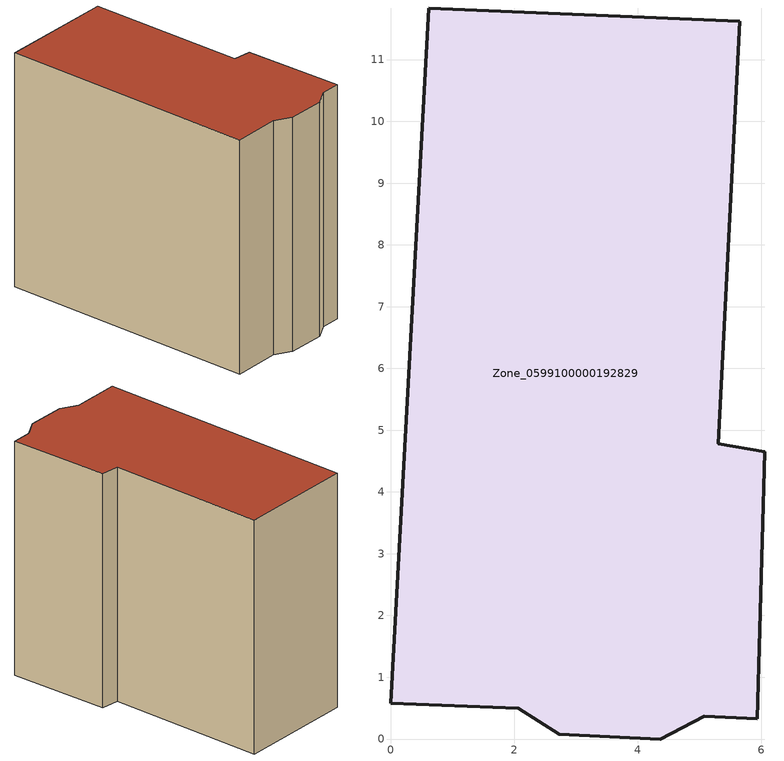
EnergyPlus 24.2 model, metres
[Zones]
Zone_0599100000192829
 floor ground (C_G): 5.65,11.62 5.3,4.78 6.05,4.65 5.93,0.33 5.07,0.37 4.36,0 2.73,0.08 2.06,0.5 0,0.58 0.61,11.84 z0
 wall outside (C_F): 4.36,0 5.07,0.37 5.93,0.33 6.05,4.65 5.3,4.78 5.65,11.62 0.61,11.84 0,0.58 2.06,0.5 2.73,0.08 4.36,0 z0:10.14
 roof outside (C_R): 5.3,4.78 5.65,11.62 0.61,11.84 0,0.58 2.06,0.5 2.73,0.08 4.36,0 5.07,0.37 5.93,0.33 6.05,4.65 z10.14
[BUILDING]
Pand.0599100000192829: North Axis=0; Terrain=City; Loads Convergence Tolerance Value=0.04; Temperature Convergence Tolerance Value=0.4; Solar Distribution=FullExterior; Maximum Number of Warmup Days=25; Minimum Number of Warmup Days=1
[Site:Location]
Rotterdam.The.Hague.AP_ZH_NLD Design_Conditions: Latitude=51.96; Longitude=4.45; Time Zone=1; Elevation=-4.5
[SITE:GROUNDTEMPERATURE:BUILDINGSURFACE]
18, 18, 18, 18, 18, 18, 18, 18, 18, 18, 18, 18
[MATERIAL] Thermal Absorptance=0.9; Solar Absorptance=0.7; Visible Absorptance=0.7
Name | Roughness | Thickness | Conductivity | Density | Specific Heat
G.TI.1946 | MediumSmooth | 0.15 | 1 | 540 | 1210
F.TI.1946 | Rough | 0.3 | 0.857143 | 1920 | 840
R.TI.1946 | MediumRough | 0.2 | 0.1 | 1500 | 1000
[CONSTRUCTION]
C_G: G.TI.1946
C_F: F.TI.1946
C_R: R.TI.1946
[ZONE]
Zone_0599100000192829: Type=1; Multiplier=1; Ceiling Height=Autocalculate; Volume=Autocalculate; Floor Area=autocalculate; Part of Total Floor Area=Yes
[ZONEINFILTRATION:DESIGNFLOWRATE]
Infil_Zone_0599100000192829: Zone or ZoneList or Space or SpaceList=Zone_0599100000192829; Schedule=AlwaysOn; Design Flow Rate Calculation Method=Flow/Area; Flow Rate per Floor Area=0.003; Constant Term Coefficient=1; Temperature Term Coefficient=0; Velocity Term Coefficient=0; Velocity Squared Term Coefficient=0
[HVACTEMPLATE:ZONE:IDEALLOADSAIRSYSTEM]
Zone_0599100000192829: Maximum Heating Supply Air Temperature=50; Minimum Cooling Supply Air Temperature=13; Maximum Heating Supply Air Humidity Ratio=0.0156; Minimum Cooling Supply Air Humidity Ratio=0.0077; Heating Limit=NoLimit; Cooling Limit=NoLimit; Dehumidification Control Type=ConstantSensibleHeatRatio; Cooling Sensible Heat Ratio=0.7; Dehumidification Setpoint=60; Humidification Control Type=None; Humidification Setpoint=30; Outdoor Air Method=None; Outdoor Air Flow Rate per Person=0.00944; Outdoor Air Flow Rate per Zone Floor Area=0; Outdoor Air Flow Rate per Zone=0; Demand Controlled Ventilation Type=None; Outdoor Air Economizer Type=NoEconomizer; Heat Recovery Type=None; Sensible Heat Recovery Effectiveness=0.7; Latent Heat Recovery Effectiveness=0.65
[ZONECONTROL:THERMOSTAT]
ThermostatControl_Zone_0599100000192829: Zone or ZoneList=Zone_0599100000192829; Control Type Schedule=DualSetpointControlType; Control 1=Thermostat_Zone_0599100000192829; Temperature Difference Between Cutout And Setpoint=0
[THERMOSTATSETPOINT:DUALSETPOINT]
Thermostat_Zone_0599100000192829: Heating Setpoint Temperature Schedule=HeatingSetpoint_Zone_0599100000192829; Cooling Setpoint Temperature Schedule=CoolingSetpoint_Zone_0599100000192829
[SCHEDULE:COMPACT]
HeatingSetpoint_Zone_0599100000192829: Through: 12/31, For: AllDays, Until: 24:00, 21
CoolingSetpoint_Zone_0599100000192829: Through: 12/31, For: AllDays, Until: 24:00, 24
DualSetpointControlType: Through: 12/31, For: AllDays, Until: 24:00, 4
AlwaysOn: Through: 12/31, For: AllDays, Until: 24:00, 1
